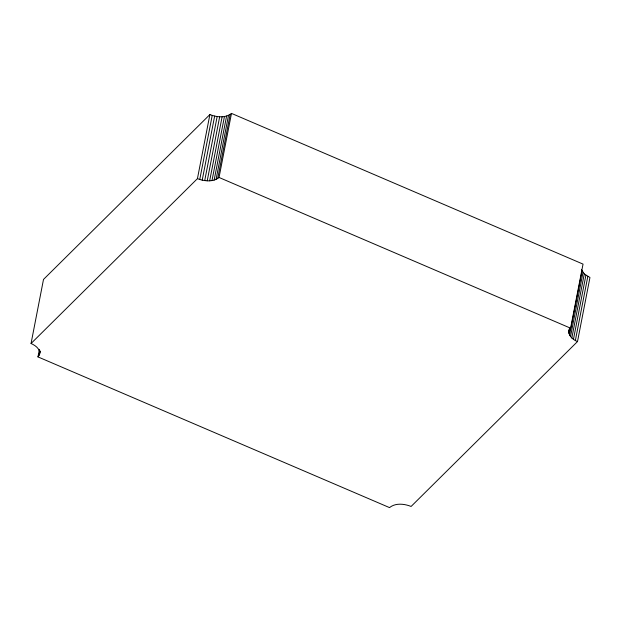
<?xml version="1.0" encoding="UTF-8"?>
<svg xmlns="http://www.w3.org/2000/svg" width="621" height="621" viewBox="0 0 621 621"><rect width="100%" height="100%" fill="white"/><g stroke="black" fill="none" stroke-linecap="round" stroke-linejoin="round"><path stroke-width="0.93" d="M581.442 269.553L584.283 273.931L589.95 277.502L577.499 341.566L411.11 506.441C404.341 503.786 395.53 502.707 389.514 507.605L37.959 356.889L39.534 354.343L40.109 351.036M577.499 341.566C572.5 339.671 567.004 334.696 569.379 328.843M39.744 352.914C39.449 348.21 34.955 345.26 31.05 343.498L43.501 279.434L209.89 114.559C216.659 117.214 225.47 118.293 231.486 113.395L583.041 264.111L570.583 328.183L569.015 330.729M37.959 356.889L39.426 349.351M38.937 355.67L39.853 350.958M39.534 354.343L40.086 351.509M31.05 343.498L197.439 178.631L209.89 114.559M231.486 113.395L219.034 177.466C213.733 181.906 205.993 181.316 199.76 179.492L212.211 115.428M202.205 180.16L214.656 116.088M204.713 180.61L217.164 116.538M207.22 180.827L219.671 116.764M209.665 180.82L222.124 116.748M211.994 180.571L224.453 116.5M214.144 180.098L226.603 116.034M216.069 179.415L228.52 115.343M217.707 178.53L230.158 114.458M568.805 332.15L569.535 328.385M568.991 333.624L570.094 327.973M569.566 335.115L582.024 271.051M570.52 336.59L582.972 272.518M571.825 338.003L584.283 273.931M573.455 339.322L585.906 275.25M575.356 340.525L587.808 276.454M197.439 178.631L199.76 179.492M219.034 177.466L570.583 328.183"/></g></svg>
